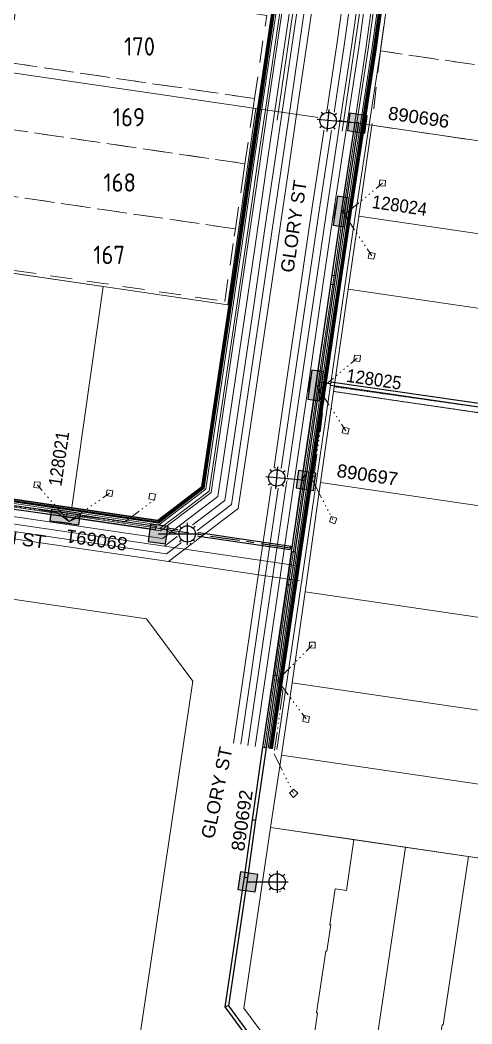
# Model space of a CAD drawing. Header units: metres. Extents: x 302924 to 306036, y 6267404 to 6269261.
# Drawn here: x 303885 to 303946.7, y 6268524.1 to 6268661.3 of the extents above; entities that cross this region are included whole.
import ezdxf
from ezdxf.enums import TextEntityAlignment as Align

# ---------------------------------------------------------------- set-up
doc = ezdxf.new("R2010")
doc.units = ezdxf.units.M
doc.set_wipeout_variables(frame=1)
for name, pattern in [('Cable Exist UG', [7, 4, -1, 1, -1]), ('Dash', [5, 3, -2]), ('DASHED', [19.05, 12.7, -6.35]), ('DOT', [6.35, 0, -6.35]), ('HIDDEN2', [0.1875, 0.125, -0.0625]), ('PHANTOMX2', [5.6, 2.5, -0.5, 0.15, -0.5, 0.15, -0.5, 0.15, -0.5, 0.15, -0.5])]:
    doc.linetypes.add(name, pattern=pattern)
doc.layers.get('0').update_dxf_attribs({"color": 6})
for name, color, linetype, lineweight, true_color, plot, transparency in [('. Const Lines_HV', 7, 'Continuous', 0, 0x990000, False, 0.4), ('. Const Lines_LV', 7, 'Continuous', 0, 0x000099, False, 0.4), ('. Const Lines_SL', 7, 'Continuous', 0, 0x009999, False, 0.4), ('. Const Lines_SP_Trench (PL)', 7, 'Continuous', 0, 0x990099, False, 0.4)]:
    doc.layers.add(name, color=color, linetype=linetype, lineweight=lineweight, true_color=true_color, plot=plot, transparency=transparency)
doc.layers.add('._ MGA Trench Outline (PL)', color=248, linetype='Continuous', lineweight=0, plot=False, transparency=0.6)
doc.layers.add('_Kerb Line_SP', color=60, linetype='Continuous', lineweight=13, transparency=0.6)
for name, color, linetype, lineweight in [('_Lot Layout Future', 151, 'Continuous', 13), ('_Lot Layout Future - Lot No', 155, 'Continuous', 13), ('Cadastre Land Parcels_SP_EXT', 118, 'Continuous', 15), ('Cadastre Other Property_SP_EXT', 138, 'DASHED', 15), ('Cadastre Road Names_SP_HV_LV_SL_EXT', 211, 'Continuous', 15), ('Services_SP_EXT', 42, 'PHANTOMX2', 20)]:
    doc.layers.add(name, color=color, linetype=linetype, lineweight=lineweight)
for name, color, linetype in [('Duct_SP_EXT', 30, 'Continuous'), ('Equip_SP_SL_EXT', 7, 'Continuous'), ('SupportsUG_SP_LV_EXT', 7, 'Continuous'), ('SupportsUG_SP_LV_SL_EXT', 7, 'Continuous'), ('Trench_SP_EXT', 7, 'Continuous')]:
    doc.layers.add(name, color=color, linetype=linetype)
doc.styles.add('COLUMN_LABEL', font='arial.ttf', dxfattribs={"height": 2})
doc.styles.add('LotNum', font='isocp.shx')
doc.styles.add('POLE_LABEL', font='arial.ttf', dxfattribs={"height": 2})
doc.styles.add('SL_LABEL', font='arial.ttf', dxfattribs={"height": 2})
doc.styles.get("Standard").update_dxf_attribs({"font": 'arial.ttf'})

# ---------------------------------------------------------------- blocks, each defined once
blk = doc.blocks.new('COLUMN_EXT')
blk.add_hatch(color=256).paths.add_polyline_path([(1.2, 1.2), (-1.2, 1.2), (-1.2, -1.2), (1.2, -1.2)])
blk.add_lwpolyline([(-1.2, 1.2), (-1.2, -1.2), (1.2, -1.2), (1.2, 1.2)], close=True)
at = {"style": 'COLUMN_LABEL', "width": 0.9, "flags": 8}
blk.add_attdef('ASSET_NUM', text='', height=1.8, rotation=360, dxfattribs=at).set_placement((4, 2), align=Align.MIDDLE_LEFT)
at = {"flags": 1}
blk.add_attdef('Z', (-2.35, -1.81), '', height=0.2, rotation=270, dxfattribs=at)
at = {"flags": 9}
for tag, p in [('NOTES', (-2, -1.81)), ('SUBURB', (-1.8, -1.81)), ('STREETNAME', (-1.6, -1.81)), ('LOCATION', (-1.4, -1.81)), ('LEGEND', (-1.2, -1.81)), ('USAGE', (-1, -1.81)), ('STATE', (-0.8, -1.81)), ('OWNED_BY', (-0.6, -1.81)), ('COLUMN_TYPE', (-0.4, -1.81))]:
    blk.add_attdef(tag, text='', height=0.2, rotation=270, dxfattribs=at).set_placement(p, align=Align.MIDDLE_LEFT)
for tag, style, p in [('STREET_CODE', 'COLUMN_LABEL', (-0.2, -1.81)), ('STRUCTURE_PLANT_NUMBER', 'POLE_LABEL', (0.03, -1.81))]:
    blk.add_attdef(tag, text='', height=0.2, rotation=270, dxfattribs=dict(at, style=style)).set_placement(p, align=Align.MIDDLE_LEFT)
blk = doc.blocks.new('SL_LANTERN_EXT')
at = {"style": 'SL_LABEL', "flags": 9}
blk.add_attdef('STREET_CODE', text='', height=0.001, rotation=270, dxfattribs=at).set_placement((0, 0), align=Align.MIDDLE_LEFT)
at = {"flags": 9}
for tag in ['CONSTRUCTED_VOLTAGE', 'CONTROL_TYPE', 'LANTERN_PURPOSE', 'LANTERN_TYPE', 'NO_PHASES', 'OPERATING_VOLTAGE', 'ORIENTATION', 'OWNED_BY', 'STATE', 'USAGE', 'CEXIST', 'CNEW', 'CNUMBER', 'CREMOVE', 'CREPLACE', 'LKINGHEIGHT', 'LBRACKET', 'LBRACKETVOCAB', 'LCATEGORY', 'LCHARGE1', 'LCHARGE1PERCENT', 'LCHARGE2', 'LCHARGE2PERCENT', 'LCHARGE3', 'LCHARGE3PERCENT', 'LEXIST', 'LLAMP', 'LLAMPVOCAB', 'LMAST', 'LMASTVOCAB', 'LNEW', 'LANTNUMBER', 'LOUTREACH', 'LOUTREACHVOCAB', 'LRATECODE', 'LREMOVE', 'LREPLACE', 'LTYPE', 'LTYPEVOCAB', 'LEGEND', 'SUBURB', 'STREETNAME', 'LOCATION', 'NOTES', 'MAINTAINED_BY']:
    blk.add_attdef(tag, text='', height=0.01, rotation=270, dxfattribs=at).set_placement((-0.01, 0), align=Align.MIDDLE_LEFT)
for tag, height, flags in [('OPERATED_BY', 0.01, 9), ('Z', 0.001, 1)]:
    blk.add_attdef(tag, (-0.01, 0), '', height=height, rotation=270, dxfattribs=dict(flags=flags))
at = {"flags": 8}
blk.add_attdef('LNUMBER', text='', height=1, dxfattribs=at).set_placement((7, -1), align=Align.MIDDLE_LEFT)
at = {"linetype": 'DOT'}
blk.add_wipeout([(2.5, 0), (2.93, 1.06), (3.99, 1.5), (5.06, 1.06), (5.5, 0), (5.06, -1.06), (3.99, -1.5), (2.93, -1.06)], dxfattribs=at)
for p, q in [((3.99, 1.5), (3.99, -1.5)), ((3.99, 1.5), (3.99, 1.12)), ((-0.01, 0), (2.87, 0)), ((2.93, 1.06), (3.2, 0.8)), ((5.06, 1.06), (4.79, 0.8)), ((2.5, 0), (5.5, 0)), ((2.93, -1.06), (3.2, -0.8)), ((3.99, -1.13), (3.99, -1.5)), ((5.06, -1.06), (4.79, -0.8)), ((5.12, 0), (5.5, 0))]:
    blk.add_line(p, q)
at = {"linetype": 'DOT', "flags": 128}
blk.add_lwpolyline([(2.5, 0), (2.93, 1.06), (3.99, 1.5), (5.06, 1.06), (5.5, 0), (5.06, -1.06), (3.99, -1.5), (2.93, -1.06), (2.5, 0)], close=True, dxfattribs=at)
blk.add_circle((3.99, 0), 1.12)
blk = doc.blocks.new('*U77')
for tag, height, rotation, flags, p in [('LNUMBER', 1, 174.809, 8, (-6.89, 1.63)), ('CONSTRUCTED_VOLTAGE', 0.01, 270, 9, (-0.01, 0)), ('CONTROL_TYPE', 0.01, 270, 9, (-0.01, 0)), ('LANTERN_PURPOSE', 0.01, 270, 9, (-0.01, 0)), ('LANTERN_TYPE', 0.01, 270, 9, (-0.01, 0)), ('NO_PHASES', 0.01, 270, 9, (-0.01, 0)), ('OPERATING_VOLTAGE', 0.01, 270, 9, (-0.01, 0)), ('ORIENTATION', 0.01, 270, 9, (-0.01, 0)), ('OWNED_BY', 0.01, 270, 9, (-0.01, 0)), ('STATE', 0.01, 270, 9, (-0.01, 0)), ('USAGE', 0.01, 270, 9, (-0.01, 0)), ('CEXIST', 0.01, 270, 9, (-0.01, 0)), ('CNEW', 0.01, 270, 9, (-0.01, 0)), ('CNUMBER', 0.01, 270, 9, (-0.01, 0)), ('CREMOVE', 0.01, 270, 9, (-0.01, 0)), ('CREPLACE', 0.01, 270, 9, (-0.01, 0)), ('LKINGHEIGHT', 0.01, 270, 9, (-0.01, 0)), ('LBRACKET', 0.01, 270, 9, (-0.01, 0)), ('LBRACKETVOCAB', 0.01, 270, 9, (-0.01, 0)), ('LCATEGORY', 0.01, 270, 9, (-0.01, 0)), ('LCHARGE1', 0.01, 270, 9, (-0.01, 0)), ('LCHARGE1PERCENT', 0.01, 270, 9, (-0.01, 0)), ('LCHARGE2', 0.01, 270, 9, (-0.01, 0)), ('LCHARGE2PERCENT', 0.01, 270, 9, (-0.01, 0)), ('LCHARGE3', 0.01, 270, 9, (-0.01, 0)), ('LCHARGE3PERCENT', 0.01, 270, 9, (-0.01, 0)), ('LEXIST', 0.01, 270, 9, (-0.01, 0)), ('LLAMP', 0.01, 270, 9, (-0.01, 0)), ('LLAMPVOCAB', 0.01, 270, 9, (-0.01, 0)), ('LMAST', 0.01, 270, 9, (-0.01, 0)), ('LMASTVOCAB', 0.01, 270, 9, (-0.01, 0)), ('LNEW', 0.01, 270, 9, (-0.01, 0)), ('LANTNUMBER', 0.01, 270, 9, (-0.01, 0)), ('LOUTREACH', 0.01, 270, 9, (-0.01, 0)), ('LOUTREACHVOCAB', 0.01, 270, 9, (-0.01, 0)), ('LRATECODE', 0.01, 270, 9, (-0.01, 0)), ('LREMOVE', 0.01, 270, 9, (-0.01, 0)), ('LREPLACE', 0.01, 270, 9, (-0.01, 0)), ('LTYPE', 0.01, 270, 9, (-0.01, 0)), ('LTYPEVOCAB', 0.01, 270, 9, (-0.01, 0)), ('LEGEND', 0.01, 270, 9, (-0.01, 0)), ('SUBURB', 0.01, 270, 9, (-0.01, 0)), ('STREETNAME', 0.01, 270, 9, (-0.01, 0)), ('LOCATION', 0.01, 270, 9, (-0.01, 0)), ('NOTES', 0.01, 270, 9, (-0.01, 0)), ('MAINTAINED_BY', 0.01, 270, 9, (-0.01, 0))]:
    blk.add_attdef(tag, text='', height=height, rotation=rotation, dxfattribs=dict(flags=flags)).set_placement(p, align=Align.MIDDLE_LEFT)
at = {"style": 'SL_LABEL', "flags": 9}
blk.add_attdef('STREET_CODE', text='', height=0.001, rotation=270, dxfattribs=at).set_placement((0, 0), align=Align.MIDDLE_LEFT)
for tag, height, flags in [('OPERATED_BY', 0.01, 9), ('Z', 0.001, 1)]:
    blk.add_attdef(tag, (-0.01, 0), '', height=height, rotation=270, dxfattribs=dict(flags=flags))
at = {"linetype": 'DOT'}
blk.add_wipeout([(-2.49, 0.23), (-3.03, -0.79), (-4.12, -1.13), (-5.14, -0.6), (-5.48, 0.5), (-4.95, 1.51), (-3.85, 1.86), (-2.84, 1.32)], dxfattribs=at)
for p, q in [((-4.95, 1.51), (-4.71, 1.23)), ((-4.12, -1.13), (-3.85, 1.86)), ((-3.89, 1.48), (-3.85, 1.86)), ((-2.49, 0.23), (-5.48, 0.5)), ((-5.11, 0.46), (-5.48, 0.5)), ((-2.84, 1.32), (-3.12, 1.08)), ((-0.01, 0), (-2.87, 0.26)), ((-5.14, -0.6), (-4.85, -0.36)), ((-4.12, -1.13), (-4.09, -0.76)), ((-3.03, -0.79), (-3.27, -0.5))]:
    blk.add_line(p, q)
at = {"linetype": 'DOT', "flags": 128}
blk.add_lwpolyline([(-2.49, 0.23), (-3.03, -0.79), (-4.12, -1.13), (-5.14, -0.6), (-5.48, 0.5), (-4.95, 1.51), (-3.85, 1.86), (-2.84, 1.32), (-2.49, 0.23)], close=True, dxfattribs=at)
blk.add_circle((-3.99, 0.36), 1.12)
blk = doc.blocks.new('*U76')
for tag, height, rotation, flags, p in [('LNUMBER', 1, 174.9089, 8, (-6.89, 1.62)), ('CONSTRUCTED_VOLTAGE', 0.01, 270, 9, (-0.01, 0)), ('CONTROL_TYPE', 0.01, 270, 9, (-0.01, 0)), ('LANTERN_PURPOSE', 0.01, 270, 9, (-0.01, 0)), ('LANTERN_TYPE', 0.01, 270, 9, (-0.01, 0)), ('NO_PHASES', 0.01, 270, 9, (-0.01, 0)), ('OPERATING_VOLTAGE', 0.01, 270, 9, (-0.01, 0)), ('ORIENTATION', 0.01, 270, 9, (-0.01, 0)), ('OWNED_BY', 0.01, 270, 9, (-0.01, 0)), ('STATE', 0.01, 270, 9, (-0.01, 0)), ('USAGE', 0.01, 270, 9, (-0.01, 0)), ('CEXIST', 0.01, 270, 9, (-0.01, 0)), ('CNEW', 0.01, 270, 9, (-0.01, 0)), ('CNUMBER', 0.01, 270, 9, (-0.01, 0)), ('CREMOVE', 0.01, 270, 9, (-0.01, 0)), ('CREPLACE', 0.01, 270, 9, (-0.01, 0)), ('LKINGHEIGHT', 0.01, 270, 9, (-0.01, 0)), ('LBRACKET', 0.01, 270, 9, (-0.01, 0)), ('LBRACKETVOCAB', 0.01, 270, 9, (-0.01, 0)), ('LCATEGORY', 0.01, 270, 9, (-0.01, 0)), ('LCHARGE1', 0.01, 270, 9, (-0.01, 0)), ('LCHARGE1PERCENT', 0.01, 270, 9, (-0.01, 0)), ('LCHARGE2', 0.01, 270, 9, (-0.01, 0)), ('LCHARGE2PERCENT', 0.01, 270, 9, (-0.01, 0)), ('LCHARGE3', 0.01, 270, 9, (-0.01, 0)), ('LCHARGE3PERCENT', 0.01, 270, 9, (-0.01, 0)), ('LEXIST', 0.01, 270, 9, (-0.01, 0)), ('LLAMP', 0.01, 270, 9, (-0.01, 0)), ('LLAMPVOCAB', 0.01, 270, 9, (-0.01, 0)), ('LMAST', 0.01, 270, 9, (-0.01, 0)), ('LMASTVOCAB', 0.01, 270, 9, (-0.01, 0)), ('LNEW', 0.01, 270, 9, (-0.01, 0)), ('LANTNUMBER', 0.01, 270, 9, (-0.01, 0)), ('LOUTREACH', 0.01, 270, 9, (-0.01, 0)), ('LOUTREACHVOCAB', 0.01, 270, 9, (-0.01, 0)), ('LRATECODE', 0.01, 270, 9, (-0.01, 0)), ('LREMOVE', 0.01, 270, 9, (-0.01, 0)), ('LREPLACE', 0.01, 270, 9, (-0.01, 0)), ('LTYPE', 0.01, 270, 9, (-0.01, 0)), ('LTYPEVOCAB', 0.01, 270, 9, (-0.01, 0)), ('LEGEND', 0.01, 270, 9, (-0.01, 0)), ('SUBURB', 0.01, 270, 9, (-0.01, 0)), ('STREETNAME', 0.01, 270, 9, (-0.01, 0)), ('LOCATION', 0.01, 270, 9, (-0.01, 0)), ('NOTES', 0.01, 270, 9, (-0.01, 0)), ('MAINTAINED_BY', 0.01, 270, 9, (-0.01, 0))]:
    blk.add_attdef(tag, text='', height=height, rotation=rotation, dxfattribs=dict(flags=flags)).set_placement(p, align=Align.MIDDLE_LEFT)
at = {"style": 'SL_LABEL', "flags": 9}
blk.add_attdef('STREET_CODE', text='', height=0.001, rotation=270, dxfattribs=at).set_placement((0, 0), align=Align.MIDDLE_LEFT)
for tag, height, flags in [('OPERATED_BY', 0.01, 9), ('Z', 0.001, 1)]:
    blk.add_attdef(tag, (-0.01, 0), '', height=height, rotation=270, dxfattribs=dict(flags=flags))
at = {"linetype": 'DOT'}
blk.add_wipeout([(-2.5, 0.22), (-3.03, -0.8), (-4.12, -1.14), (-5.14, -0.61), (-5.48, 0.49), (-4.95, 1.51), (-3.86, 1.85), (-2.84, 1.32)], dxfattribs=at)
for p, q in [((-4.95, 1.51), (-4.71, 1.22)), ((-4.12, -1.14), (-3.86, 1.85)), ((-3.89, 1.48), (-3.86, 1.85)), ((-2.5, 0.22), (-5.48, 0.49)), ((-5.11, 0.45), (-5.48, 0.49)), ((-2.84, 1.32), (-3.13, 1.08)), ((-0.01, 0), (-2.87, 0.26)), ((-5.14, -0.61), (-4.85, -0.37)), ((-4.12, -1.14), (-4.09, -0.77)), ((-3.03, -0.8), (-3.27, -0.51))]:
    blk.add_line(p, q)
at = {"linetype": 'DOT', "flags": 128}
blk.add_lwpolyline([(-2.5, 0.22), (-3.03, -0.8), (-4.12, -1.14), (-5.14, -0.61), (-5.48, 0.49), (-4.95, 1.51), (-3.86, 1.85), (-2.84, 1.32), (-2.5, 0.22)], close=True, dxfattribs=at)
blk.add_circle((-3.99, 0.35), 1.12)
blk = doc.blocks.new('CCP_EXT')
blk.add_lwpolyline([(-0.57, 0), (0, 0.57), (0.57, 0), (0, -0.57), (-0.57, 0)])
at = {"flags": 9}
for tag in ['CCP_TYPE', 'CONSTRUCTED_VOLTAGE', 'NO_PHASES', 'OPERATING_VOLTAGE', 'ORIENTATION', 'OWNED_BY', 'USAGE', 'LEGEND', 'LIFE_SUPPORT', 'STATE', 'NOTES']:
    blk.add_attdef(tag, text='', height=0.01, dxfattribs=at).set_placement((0, 0), align=Align.MIDDLE_LEFT)
at = {"flags": 1}
blk.add_attdef('Z', (0, 0), '', height=0.01, dxfattribs=at)
blk = doc.blocks.new('PILLAR_EXT')
at = {"layer": 'SupportsUG_SP_LV_EXT', "linetype": 'Continuous'}
h = blk.add_hatch(color=256, dxfattribs=at)
h.dxf.hatch_style = 1
h.paths.add_polyline_path([(-0.8, 0), (-0.8, 2), (0.8, 2), (0.8, 0)])
h = blk.add_hatch(color=256, dxfattribs=at)
h.dxf.hatch_style = 1
h.paths.add_polyline_path([(-0.8, -2), (-0.8, 0), (0.8, 0), (0.8, -2)])
blk.add_lwpolyline([(-0.8, 2), (-0.8, -1), (-0.8, 1), (-0.8, -2), (0.8, -2), (0.8, 2)], close=True)
at = {"width": 0.9}
blk.add_attdef('ASSET_NUM', text='', height=1.8, rotation=360, dxfattribs=at).set_placement((4, 2), align=Align.MIDDLE_LEFT)
for tag, flags, p in [('OWNED_BY', 9, (-0.2, 0)), ('STREETNAME', 9, (-0.18, 0)), ('SUBURB', 1, (-0.16, 0)), ('PARENT', 9, (-0.14, 0)), ('NOTES', 9, (-0.13, 0)), ('LOCATION', 9, (-0.11, 0)), ('LEGEND', 9, (-0.09, 0)), ('SUPPORT_TYPE', 9, (-0.07, 0)), ('USAGE', 9, (-0.06, 0)), ('STATE', 9, (-0.03, 0))]:
    blk.add_attdef(tag, text='', height=0.01, rotation=270, dxfattribs=dict(flags=flags)).set_placement(p, align=Align.CENTER)

msp = doc.modelspace()

# ---------------------------------------------------------------- linework, layer by layer
at = {"layer": '. Const Lines_HV', "linetype": 'Continuous', "lineweight": 0, "flags": 128}
for points in [[(303915.1126, 6268562.3364), (303916.5663, 6268572.2301), (303918.3856, 6268584.5981), (303920.5661, 6268599.4387), (303922.3811, 6268611.8067), (303924.416, 6268625.6595), (303925.8717, 6268635.5675), (303927.7268, 6268647.7378), (303929.2616, 6268657.8067), (303930.6107, 6268667.595)], [(303917.0913, 6268562.0456), (303918.5451, 6268571.9393), (303920.3644, 6268584.307), (303922.5448, 6268599.1479), (303924.3599, 6268611.5163), (303926.3947, 6268625.3688), (303927.8496, 6268635.2714), (303929.7039, 6268647.4364), (303931.2409, 6268657.5194), (303932.5966, 6268667.3551)]]:
    msp.add_lwpolyline(points, dxfattribs=at)
at = {"layer": '. Const Lines_LV', "linetype": 'Continuous', "lineweight": 0, "flags": 128}
for points in [[(303914.1232, 6268562.4818), (303915.577, 6268572.3755), (303917.3963, 6268584.7436), (303919.5767, 6268599.584), (303921.3917, 6268611.9519), (303923.4266, 6268625.8048), (303924.8827, 6268635.7155), (303926.7382, 6268647.8885), (303928.2719, 6268657.9503), (303929.6178, 6268667.7149)], [(303916.1019, 6268562.191), (303917.5557, 6268572.0847), (303919.375, 6268584.4525), (303921.5554, 6268599.2933), (303923.3705, 6268611.6615), (303925.4053, 6268625.5141), (303926.8606, 6268635.4195), (303928.7154, 6268647.5871), (303930.2512, 6268657.663), (303931.6037, 6268667.475)], [(303918.0807, 6268561.9003), (303919.5345, 6268571.794), (303921.3537, 6268584.1615), (303923.5342, 6268599.0026), (303925.3493, 6268611.3711), (303927.3841, 6268625.2235), (303928.8386, 6268635.1234), (303930.6925, 6268647.2857), (303932.2306, 6268657.3758), (303933.5895, 6268667.2352)], [(303920.0594, 6268561.6095), (303921.5132, 6268571.5032), (303923.3324, 6268583.8704), (303925.513, 6268598.7119), (303927.3281, 6268611.0807), (303929.3629, 6268624.9328), (303930.8166, 6268634.8274), (303932.6697, 6268646.9843), (303934.2099, 6268657.0885), (303935.5754, 6268666.9953)], [(303904.6917, 6268589.3925), (303922.5865, 6268586.7634)], [(303905.2335, 6268587.2915), (303923.1284, 6268584.6623)]]:
    msp.add_lwpolyline(points, dxfattribs=at)
at = {"layer": '. Const Lines_SL', "linetype": 'Continuous', "lineweight": 0, "flags": 128}
for points in [[(303918.8722, 6268561.784), (303920.326, 6268571.6777), (303922.1452, 6268584.0451), (303924.3257, 6268598.8863), (303926.1408, 6268611.255), (303928.1756, 6268625.1072), (303929.6298, 6268635.005), (303931.4834, 6268647.1652), (303933.0223, 6268657.2609), (303934.3839, 6268667.1392)], [(303919.0701, 6268561.7549), (303920.5238, 6268571.6486), (303922.3431, 6268584.016), (303924.5236, 6268598.8572), (303926.3387, 6268611.2259), (303928.3735, 6268625.0781), (303929.8276, 6268634.9754), (303931.6811, 6268647.135), (303933.2202, 6268657.2322), (303934.5824, 6268667.1152)]]:
    msp.add_lwpolyline(points, dxfattribs=at)
at = {"layer": '. Const Lines_SP_Trench (PL)', "linetype": 'Continuous', "lineweight": 0, "flags": 128}
msp.add_lwpolyline([(303917.0913, 6268562.0456), (303918.5451, 6268571.9393), (303920.3644, 6268584.307), (303922.5448, 6268599.1479), (303924.3599, 6268611.5163), (303926.3947, 6268625.3688), (303927.8496, 6268635.2714), (303929.7039, 6268647.4364), (303931.2409, 6268657.5194), (303932.5966, 6268667.3551), (303933.62, 6268677.2124, 0.02005489), (303933.9995, 6268689.4752), (303933.8717, 6268694.4728), (303933.5815, 6268699.4636, 0.0208316), (303932.1046, 6268712.1211, 0.02105977), (303929.5156, 6268724.8831), (303928.9009, 6268727.2686), (303928.2501, 6268729.6469, 0.00728404), (303926.9785, 6268733.9123), (303925.6058, 6268738.0742, 0.01207555), (303923.0231, 6268744.9973), (303916.2161, 6268761.9804)], format="xyb", dxfattribs=at)
msp.add_lwpolyline([(303918.3775, 6268561.8567), (303919.8313, 6268571.7503), (303921.6505, 6268584.1178), (303923.831, 6268598.959), (303925.6461, 6268611.3276), (303927.6809, 6268625.1799), (303929.1353, 6268635.079), (303930.9891, 6268647.2405), (303932.5275, 6268657.3327), (303933.8874, 6268667.1992)], dxfattribs=at)
at = {"layer": '_Kerb Line_SP', "linetype": 'Continuous', "flags": 128}
msp.add_lwpolyline([(303999.2413, 6268635.8936), (304021.2945, 6268786.1454, 0.46538314), (304012.6673, 6268795.8784), (303998.2245, 6268795.5063, 0.08502544), (303948.455, 6268786.9515), (303919.4436, 6268775.414, 0.41067595), (303914.6859, 6268764.4542), (303922.559, 6268744.8112, -0.12990679), (303932.1075, 6268667.4686), (303928.9772, 6268646.0912)], format="xyb", dxfattribs=at)
at = {"layer": '_Lot Layout Future', "linetype": 'Dash', "transparency": 33554585}
msp.add_lwpolyline([(303967.2439, 6268662.3463), (303935.5754, 6268666.9953, -0.00250134), (303935.3565, 6268665.4499), (303934.2099, 6268657.0885), (303965.7915, 6268652.4523)], format="xyb", close=True, dxfattribs=at)
msp.add_lwpolyline([(303965.7915, 6268652.4523), (303934.2099, 6268657.0885), (303933.0275, 6268646.9186), (303964.6899, 6268642.2965)], close=True, dxfattribs=at)
at = {"layer": 'Cadastre Land Parcels_SP_EXT', "linetype": 'Continuous'}
for points in [[(304170.0147, 6268676.9295), (303851.7737, 6268723.6085), (303842.2536, 6268660.1704), (303917.1958, 6268649.2305), (303933.0275, 6268646.9186), (303964.6899, 6268642.2965), (303996.3514, 6268637.6743), (304012.183, 6268635.3632), (304043.8454, 6268630.7399), (304075.5077, 6268626.1175), (304091.3384, 6268623.8062), (304125.9696, 6268618.7491), (304160.7015, 6268613.6781), (304170.0147, 6268676.9295)], [(303917.1958, 6268649.2305), (303842.2536, 6268660.1704), (303841.051, 6268652.1347), (303835.7512, 6268616.7058), (303834.8623, 6268610.7651), (303842.6042, 6268609.5982), (303842.2428, 6268607.1144), (303846.4618, 6268601.4167), (303858.5503, 6268599.6357), (303862.8835, 6268629.7925), (303913.3413, 6268622.3954), (303917.1958, 6268649.2305)], [(303964.6899, 6268642.2965), (303933.0275, 6268646.9186), (303931.2401, 6268634.485), (303962.9003, 6268629.844), (303964.6899, 6268642.2965)], [(303962.9003, 6268629.844), (303931.2401, 6268634.485), (303929.8086, 6268624.5122), (303961.468, 6268619.8722), (303962.9003, 6268629.844)], [(303896.3272, 6268624.8899), (303882.6681, 6268626.8924), (303878.3568, 6268596.7171), (303892.0145, 6268594.7038), (303896.3272, 6268624.8899)], [(303961.468, 6268619.8722), (303929.8086, 6268624.5122), (303927.8039, 6268610.5525), (303959.4641, 6268605.9105), (303961.468, 6268619.8722)], [(303959.4641, 6268605.9105), (303927.8039, 6268610.5525), (303926.0147, 6268598.0871), (303957.6739, 6268593.4461), (303959.4641, 6268605.9105)], [(303957.6739, 6268593.4461), (303926.0147, 6268598.0871), (303925.5396, 6268594.864), (303923.9168, 6268583.1598), (303955.5226, 6268578.5306), (303957.6739, 6268593.4461)], [(303886.7268, 6268424.5795), (303898.462, 6268503.2984), (303902.1822, 6268528.2491), (303908.5502, 6268570.9768), (303902.2432, 6268579.4743), (303844.5177, 6268587.9575), (303836.005, 6268581.6764), (303813.3821, 6268435.3996), (303819.6833, 6268426.8605), (303878.2101, 6268418.2596), (303886.7268, 6268424.5795)], [(303955.5226, 6268578.5306), (303923.9168, 6268583.1598), (303922.1505, 6268570.7455), (303953.7758, 6268566.0979), (303955.5226, 6268578.5306)], [(303953.7758, 6268566.0979), (303922.1505, 6268570.7455), (303921.8699, 6268568.8651), (303920.6781, 6268560.8654), (303952.3034, 6268556.2187), (303953.7758, 6268566.0979)], [(303952.3034, 6268556.2187), (303920.6781, 6268560.8654), (303919.2049, 6268550.9863), (303950.8302, 6268546.3396), (303952.3034, 6268556.2187)], [(303930.5896, 6268549.3131), (303919.2049, 6268550.9863), (303915.5244, 6268526.2889), (303919.7285, 6268520.6247), (303924.7684, 6268519.8837), (303925.6256, 6268525.6347), (303925.4821, 6268525.6557), (303926.7376, 6268534.0733), (303926.881, 6268534.0524), (303927.4173, 6268537.6537), (303927.2747, 6268537.6746), (303928.0098, 6268542.6047), (303929.5564, 6268542.3769), (303930.5896, 6268549.3131)], [(303937.6355, 6268548.278), (303930.5896, 6268549.3131), (303929.5564, 6268542.3769), (303928.0098, 6268542.6047), (303927.2747, 6268537.6746), (303927.4173, 6268537.6537), (303926.881, 6268534.0524), (303926.7376, 6268534.0733), (303925.4821, 6268525.6557), (303925.6256, 6268525.6347), (303924.7684, 6268519.8837), (303933.2183, 6268518.6427), (303937.6355, 6268548.278)], [(303946.2288, 6268547.0161), (303937.6355, 6268548.278), (303933.2183, 6268518.6427), (303941.669, 6268517.4006), (303942.654, 6268524.0097), (303942.7965, 6268523.9887), (303946.2288, 6268547.0161)], [(303954.822, 6268545.7531), (303950.8302, 6268546.3396), (303946.2288, 6268547.0161), (303942.7965, 6268523.9887), (303942.654, 6268524.0097), (303941.669, 6268517.4006), (303950.4057, 6268516.1168), (303954.822, 6268545.7531)]]:
    msp.add_lwpolyline(points, close=True, dxfattribs=at)
at = {"layer": 'Cadastre Other Property_SP_EXT', "linetype": 'HIDDEN2'}
msp.add_lwpolyline([(303992.2278, 6268608.9526), (303986.818, 6268609.7274), (303986.818, 6268609.7274, 0.43870195), (303981.1445, 6268605.5088), (303981.1445, 6268605.5088), (303980.8836, 6268603.7344), (303927.8954, 6268611.1891), (303927.8039, 6268610.5525), (303980.7303, 6268602.791), (303980.7303, 6268602.791, 0.4096226), (303984.963, 6268597.1146), (303984.963, 6268597.1146), (303990.4153, 6268596.3282), (303992.2278, 6268608.9526)], format="xyb", close=True, dxfattribs=at)
at = {"layer": 'Duct_SP_EXT'}
for p, q in [((303928.9307, 6268635.3293), (303930.7591, 6268647.3245)), ((303929.4052, 6268635.2571), (303931.2337, 6268647.2522)), ((303930.7591, 6268647.3245), (303930.9964, 6268647.2884)), ((303931.2337, 6268647.2522), (303930.9964, 6268647.2884)), ((303927.6208, 6268626.4216), (303928.8938, 6268635.0859)), ((303928.0957, 6268626.3518), (303929.3687, 6268635.0162)), ((303928.8938, 6268635.0859), (303929.1312, 6268635.0511)), ((303928.9099, 6268635.1924), (303928.9307, 6268635.3293)), ((303928.9988, 6268635.2512), (303928.9099, 6268635.1924)), ((303928.9099, 6268635.1924), (303929.1312, 6268635.0511)), ((303928.9307, 6268635.3293), (303928.9307, 6268635.3293)), ((303928.9307, 6268635.3293), (303929.168, 6268635.2932)), ((303928.9307, 6268635.3293), (303929.168, 6268635.2932)), ((303928.9988, 6268635.2512), (303929.1312, 6268635.0511)), ((303929.2636, 6268634.8509), (303929.1312, 6268635.0511)), ((303929.3525, 6268634.9097), (303929.1312, 6268635.0511)), ((303929.3687, 6268635.0162), (303929.1312, 6268635.0511)), ((303929.4053, 6268635.2572), (303929.168, 6268635.2932)), ((303929.4052, 6268635.2571), (303929.168, 6268635.2932)), ((303929.2636, 6268634.8509), (303929.3525, 6268634.9097)), ((303929.3525, 6268634.9097), (303929.4053, 6268635.2572)), ((303929.4053, 6268635.2572), (303929.4052, 6268635.2571)), ((303927.4435, 6268625.2147), (303927.6208, 6268626.4216)), ((303927.6208, 6268626.4216), (303927.6208, 6268626.4216)), ((303927.6208, 6268626.4216), (303927.8582, 6268626.3867)), ((303927.6208, 6268626.4216), (303927.8582, 6268626.3867)), ((303928.0957, 6268626.3518), (303927.8582, 6268626.3867)), ((303928.0957, 6268626.3518), (303927.8582, 6268626.3867)), ((303927.9184, 6268625.145), (303928.0957, 6268626.3518)), ((303928.0957, 6268626.3518), (303928.0957, 6268626.3518)), ((303925.7047, 6268613.378), (303927.4435, 6268625.2147)), ((303926.1911, 6268613.3862), (303927.9184, 6268625.145)), ((303927.4435, 6268625.2147), (303927.6809, 6268625.1799)), ((303927.9184, 6268625.145), (303927.6809, 6268625.1799)), ((303925.4087, 6268611.3624), (303925.7047, 6268613.378)), ((303925.7047, 6268613.378), (303925.9479, 6268613.3821)), ((303925.7047, 6268613.378), (303925.9479, 6268613.3821)), ((303925.7047, 6268613.378), (303925.7047, 6268613.378)), ((303925.8836, 6268611.2927), (303926.1911, 6268613.3862)), ((303926.1911, 6268613.3862), (303925.9479, 6268613.3821)), ((303926.1911, 6268613.3862), (303925.9479, 6268613.3821)), ((303926.1911, 6268613.3862), (303926.1911, 6268613.3862)), ((303923.5676, 6268598.8341), (303925.4073, 6268611.3533)), ((303924.0895, 6268599.0843), (303925.8849, 6268611.3018)), ((303925.4073, 6268611.3533), (303925.4067, 6268611.3441)), ((303925.4067, 6268611.3441), (303925.6461, 6268611.3276)), ((303925.4073, 6268611.3533), (303925.6461, 6268611.3276)), ((303925.4087, 6268611.3624), (303925.6461, 6268611.3276)), ((303925.8836, 6268611.2927), (303925.6461, 6268611.3276)), ((303925.8849, 6268611.3018), (303925.6461, 6268611.3276)), ((303925.8856, 6268611.3111), (303925.6461, 6268611.3276)), ((303925.8849, 6268611.3018), (303925.8856, 6268611.3111)), ((303927.3664, 6268611.3379), (303927.4008, 6268611.5754)), ((303959.5723, 6268606.6703), (303927.3664, 6268611.3379)), ((303927.4352, 6268611.8129), (303927.4008, 6268611.5754)), ((303959.6422, 6268607.1452), (303927.4352, 6268611.8129)), ((303922.0716, 6268588.6349), (303923.5911, 6268598.994)), ((303922.5516, 6268588.5999), (303924.066, 6268598.9243)), ((303923.5097, 6268598.4393), (303923.5692, 6268598.8448)), ((303923.5676, 6268598.8341), (303923.8286, 6268598.9592)), ((303923.7005, 6268598.7561), (303923.5676, 6268598.8341)), ((303923.5692, 6268598.8448), (303923.8286, 6268598.9592)), ((303923.5692, 6268598.8448), (303923.7005, 6268598.7561)), ((303923.5911, 6268598.994), (303923.8286, 6268598.9592)), ((303923.7005, 6268598.7561), (303923.8286, 6268598.9592)), ((303923.9567, 6268599.1623), (303923.8286, 6268598.9592)), ((303924.0895, 6268599.0843), (303923.8286, 6268598.9592)), ((303924.0879, 6268599.0735), (303923.8286, 6268598.9592)), ((303924.066, 6268598.9243), (303923.8286, 6268598.9592)), ((303924.0879, 6268599.0735), (303923.9567, 6268599.1623)), ((303923.9567, 6268599.1623), (303924.0895, 6268599.0843)), ((303923.9846, 6268598.3695), (303924.0879, 6268599.0735)), ((303923.5097, 6268598.4393), (303923.7471, 6268598.4044)), ((303923.9846, 6268598.3695), (303923.7471, 6268598.4044)), ((303877.6, 6268595.3846), (303891.304, 6268593.4731)), ((303877.6683, 6268595.8598), (303891.3703, 6268593.9485)), ((303891.3019, 6268593.4734), (303891.3372, 6268593.7108)), ((303891.3019, 6268593.4734), (303903.4861, 6268591.6626)), ((303891.304, 6268593.4731), (303891.3372, 6268593.7108)), ((303891.3703, 6268593.9485), (303891.3372, 6268593.7108)), ((303891.3724, 6268593.9482), (303891.3372, 6268593.7108)), ((303891.3724, 6268593.9482), (303903.5567, 6268592.1374)), ((303903.4861, 6268591.6626), (303903.5214, 6268591.9)), ((303903.5567, 6268592.1374), (303903.5214, 6268591.9)), ((303905.0866, 6268591.9018), (303905.0517, 6268591.6643)), ((303905.0866, 6268591.9018), (303921.9428, 6268589.4252)), ((303905.0168, 6268591.4269), (303905.0517, 6268591.6643)), ((303905.0168, 6268591.4269), (303921.873, 6268588.9503)), ((303921.873, 6268588.9503), (303921.9079, 6268589.1878)), ((303921.9428, 6268589.4252), (303921.9079, 6268589.1878)), ((303922.0741, 6268588.6523), (303921.4131, 6268584.1527)), ((303922.5491, 6268588.5825), (303921.888, 6268584.0829)), ((303922.0716, 6268588.6174), (303922.0716, 6268588.6349)), ((303922.0716, 6268588.6349), (303922.3116, 6268588.6174)), ((303922.0716, 6268588.6174), (303922.3116, 6268588.6174)), ((303922.0741, 6268588.6523), (303922.3116, 6268588.6174)), ((303922.5491, 6268588.5825), (303922.3116, 6268588.6174)), ((303922.5516, 6268588.6174), (303922.3116, 6268588.6174)), ((303922.5516, 6268588.5999), (303922.3116, 6268588.6174)), ((303922.5516, 6268588.6174), (303922.5516, 6268588.5999)), ((303921.4131, 6268584.1527), (303919.5938, 6268571.7853)), ((303921.888, 6268584.0829), (303920.0687, 6268571.7154)), ((303921.4131, 6268584.1527), (303921.6505, 6268584.1178)), ((303921.888, 6268584.0829), (303921.6505, 6268584.1178)), ((303919.594, 6268571.7863), (303918.0987, 6268561.9247)), ((303920.0686, 6268571.7143), (303918.5735, 6268561.8543)), ((303919.5938, 6268571.7853), (303919.8313, 6268571.7503)), ((303919.594, 6268571.7863), (303919.8313, 6268571.7503)), ((303920.0687, 6268571.7154), (303919.8313, 6268571.7503)), ((303920.0686, 6268571.7143), (303919.8313, 6268571.7503)), ((303918.0987, 6268561.9247), (303916.661, 6268552.0132)), ((303918.5735, 6268561.8543), (303917.136, 6268551.9443)), ((303918.0987, 6268561.9247), (303918.3361, 6268561.8895)), ((303918.5735, 6268561.8543), (303918.3361, 6268561.8895)), ((303916.6609, 6268552.0124), (303915.5774, 6268544.1624)), ((303917.1361, 6268551.9451), (303916.0529, 6268544.0968)), ((303916.661, 6268552.0132), (303916.6609, 6268552.0124)), ((303916.6609, 6268552.0124), (303916.8985, 6268551.9788)), ((303916.661, 6268552.0132), (303916.8985, 6268551.9788)), ((303917.136, 6268551.9443), (303916.8985, 6268551.9788)), ((303917.1361, 6268551.9451), (303916.8985, 6268551.9788)), ((303917.136, 6268551.9443), (303917.1361, 6268551.9451)), ((303915.5778, 6268544.1648), (303912.9575, 6268526.4674)), ((303916.0526, 6268544.0945), (303913.4613, 6268526.5927)), ((303915.5774, 6268544.1624), (303915.8152, 6268544.1296)), ((303915.5778, 6268544.1648), (303915.8152, 6268544.1296)), ((303916.0529, 6268544.0968), (303915.8152, 6268544.1296)), ((303916.0526, 6268544.0945), (303915.8152, 6268544.1296)), ((303912.9575, 6268526.4674), (303913.2094, 6268526.53)), ((303912.9575, 6268526.4674), (303918.1075, 6268519.4725)), ((303913.4613, 6268526.5927), (303913.2094, 6268526.53)), ((303913.4613, 6268526.5927), (303918.375, 6268519.9187))]:
    msp.add_line(p, q, dxfattribs=at)
at = {"layer": 'Services_SP_EXT'}
for points in [[(303929.3144, 6268634.7221), (303934.4794, 6268639.0151)], [(303929.3144, 6268634.7221), (303933.0102, 6268629.0831)], [(303925.8492, 6268610.7861), (303931.0308, 6268615.0789)], [(303925.8492, 6268610.7861), (303926.2918, 6268607.5221), (303926.2918, 6268607.5221), (303925.0123, 6268598.251), (303927.7196, 6268593.0051)], [(303925.8492, 6268610.7861), (303929.463, 6268605.1886)], [(303891.6589, 6268592.785), (303890.0029, 6268594.0076), (303890.0029, 6268594.0076), (303878.1984, 6268595.7324), (303875.146, 6268599.8291)], [(303891.6589, 6268592.785), (303887.2899, 6268597.7793)], [(303891.6589, 6268592.785), (303897.1776, 6268596.6368)], [(303920.1383, 6268571.0767), (303924.8902, 6268575.8805)], [(303920.12, 6268571.0968), (303920.8681, 6268569.5262), (303920.8681, 6268569.5262), (303919.6669, 6268561.0342), (303922.3374, 6268555.6408)], [(303920.12, 6268571.0968), (303924.0584, 6268565.791)]]:
    msp.add_lwpolyline(points, dxfattribs=at)
at = {"layer": 'Trench_SP_EXT', "linetype": 'Cable Exist UG'}
msp.add_lwpolyline([(303927.4008, 6268611.5754), (303927.4008, 6268611.5754), (303925.7171, 6268611.811)], dxfattribs=at)

# ---------------------------------------------------------------- block references
at = {"layer": 'Services_SP_EXT'}
for p, rotation in [((303934.4794, 6268639.0152), 219.489827664019), ((303933.0102, 6268629.083), 123.4898281482226), ((303931.0308, 6268615.0789), 219.0221612903069), ((303929.463, 6268605.1886), 123.0221615331714), ((303887.2899, 6268597.7794), 311.1327806612326), ((303897.1777, 6268596.6369), 215.1327804643736), ((303903.0135, 6268596.1796), 123.5275266047005), ((303927.7331, 6268592.9744), 117.2995719924092), ((303924.8901, 6268575.8804), 222.7477524441782), ((303924.0584, 6268565.791), 126.7477526402293)]:
    msp.add_blockref('CCP_EXT', p, dxfattribs=dict(at, rotation=rotation))
msp.add_blockref('CCP_EXT', (303922.3373, 6268555.6408), dxfattribs=at)
at = {"layer": 'SupportsUG_SP_LV_EXT'}
for p, rotation, values in [((303928.8378, 6268635.1179), 351.6461008360608, {'ASSET_NUM': '128024'}), ((303925.3488, 6268611.3715), 351.6427725140032, {'ASSET_NUM': '128025'}), ((303891.1128, 6268593.3857), 81.64213915494737, {'ASSET_NUM': '128021'})]:
    msp.add_blockref('PILLAR_EXT', p, dxfattribs=dict(at, rotation=rotation)).add_auto_attribs(values)
at = {"layer": 'SupportsUG_SP_LV_SL_EXT'}
ref = msp.add_blockref('COLUMN_EXT', (303931.0478, 6268647.2032), dxfattribs=dict(at, rotation=351.8194136864855))
ref.add_attrib('ASSET_NUM', '890696', dxfattribs={"layer": '0', "height": 1.8, "rotation": 351.819414, "style": 'COLUMN_LABEL'}).set_placement((303935.2917, 6268648.6137), align=Align.MIDDLE_LEFT)
ref = msp.add_blockref('COLUMN_EXT', (303924.0357, 6268598.3765), dxfattribs=dict(at, rotation=351.6154896363824))
ref.add_attrib('ASSET_NUM', '890697', dxfattribs={"layer": '0', "height": 1.8, "rotation": 351.61549, "style": 'COLUMN_LABEL'}).set_placement((303928.2846, 6268599.7718), align=Align.MIDDLE_LEFT)
ref = msp.add_blockref('COLUMN_EXT', (303903.8246, 6268591.0775), dxfattribs=dict(at, rotation=171.987105554463))
ref.add_attrib('ASSET_NUM', '890691', dxfattribs={"layer": '0', "height": 1.8, "rotation": 171.987106, "style": 'COLUMN_LABEL'}).set_placement((303899.5848, 6268589.6547), align=Align.MIDDLE_LEFT)
ref = msp.add_blockref('COLUMN_EXT', (303916.0922, 6268543.5313), dxfattribs=dict(at, rotation=81.7754040347567))
ref.add_attrib('ASSET_NUM', '890692', dxfattribs={"layer": '0', "height": 1.8, "rotation": 81.775404, "style": 'COLUMN_LABEL'}).set_placement((303914.685, 6268547.7763), align=Align.MIDDLE_LEFT)

# ---------------------------------------------------------------- texts
at = {"layer": 'Cadastre Road Names_SP_HV_LV_SL_EXT'}
for s, rotation, p in [('GLORY ST', 81.647175, (303922.3149, 6268626.6887)), ('DOREEN ST', 352.015134, (303873.7775, 6268591.105)), ('GLORY ST', 78.388514, (303911.4395, 6268549.3119))]:
    msp.add_text(s, height=1.8, rotation=rotation, dxfattribs=at).set_placement(p)

# ---------------------------------------------------------------- next in the draw order: block references
at = {"layer": 'Equip_SP_SL_EXT'}
msp.add_blockref('SL_LANTERN_EXT', (303916.0923, 6268543.5313), dxfattribs=at)

# ---------------------------------------------------------------- next in the draw order: texts
at = {"layer": '_Lot Layout Future - Lot No', "linetype": 'Continuous', "transparency": 33554585, "char_height": 2.5, "attachment_point": 5, "style": 'LotNum', "bg_fill": 3, "box_fill_scale": 1.1, "bg_fill_color": 256, "bg_fill_transparency": 0}
for s, insert in [('170', (303901.2895, 6268657.6874)), ('169', (303899.837, 6268648.0219)), ('168', (303898.5747, 6268639.0964)), ('167', (303897.1295, 6268629.2074))]:
    msp.add_mtext(s, dxfattribs=dict(at, insert=insert))

# ---------------------------------------------------------------- next in the draw order: linework, layer by layer
at = {"layer": '. Const Lines_HV', "linetype": 'Continuous', "lineweight": 0, "flags": 128}
for points in [[(303857.3462, 6268595.3376), (303904.9626, 6268588.342), (303913.8588, 6268595.1141), (303917.8774, 6268622.1258), (303919.3305, 6268632.0243), (303920.6376, 6268640.9289), (303921.9447, 6268649.8335), (303923.615, 6268661.2115), (303924.4693, 6268667.0313, 0.0120113), (303925.2868, 6268673.6626, 0.02234053), (303925.9976, 6268686.5809, 0.01965059), (303925.6673, 6268697.9689, 0.02284723), (303924.1611, 6268711.1274, 0.02295149), (303921.4455, 6268724.152, 0.02256957), (303917.6218, 6268736.6644), (303907.7331, 6268761.6653), (303896.3112, 6268766.539), (303829.4531, 6268739.6886)], [(303857.6368, 6268597.3164), (303904.4208, 6268590.4431), (303912.0003, 6268596.2129), (303915.8989, 6268622.4182), (303917.3517, 6268632.3148), (303918.6588, 6268641.2193), (303919.9659, 6268650.1239), (303921.6362, 6268661.502), (303922.4905, 6268667.3217, 0.01201313), (303923.2966, 6268673.8606, 0.02234228), (303923.9977, 6268686.6015, 0.01965059), (303923.6719, 6268697.8325, 0.02284723), (303922.1865, 6268710.8094, 0.02295149), (303919.5083, 6268723.6544, 0.02250867), (303915.7491, 6268735.9614), (303906.1804, 6268760.1534), (303896.288, 6268764.3744), (303830.9669, 6268738.1413)]]:
    msp.add_lwpolyline(points, format="xyb", dxfattribs=at)
at = {"layer": '. Const Lines_LV', "linetype": 'Continuous', "lineweight": 0, "flags": 128}
for points in [[(303857.2009, 6268594.3482), (303905.2335, 6268587.2915), (303914.7881, 6268594.5647), (303918.8667, 6268621.9796), (303920.3199, 6268631.879), (303921.627, 6268640.7836), (303922.9341, 6268649.6882), (303924.6044, 6268661.0662), (303925.4587, 6268666.8861, 0.01201041), (303926.2819, 6268673.5636, 0.02233967), (303926.9975, 6268686.5706, 0.01965059), (303926.665, 6268698.0372, 0.02284723), (303925.1483, 6268711.2863, 0.02295149), (303922.414, 6268724.4008, 0.02259955), (303918.5581, 6268737.016), (303908.5095, 6268762.4213), (303896.3228, 6268767.6212), (303828.6962, 6268740.4623)], [(303857.4915, 6268596.327), (303904.6917, 6268589.3925), (303912.9295, 6268595.6635), (303916.8882, 6268622.272), (303918.3411, 6268632.1695), (303919.6482, 6268641.0741), (303920.9553, 6268649.9787), (303922.6256, 6268661.3567), (303923.4799, 6268667.1765, 0.01201221), (303924.2917, 6268673.7616, 0.0223414), (303924.9977, 6268686.5912, 0.01965059), (303924.6696, 6268697.9007, 0.02284723), (303923.1738, 6268710.9684, 0.02295149), (303920.4769, 6268723.9032, 0.02253928), (303916.6854, 6268736.3129), (303906.9568, 6268760.9094), (303896.2996, 6268765.4567), (303830.21, 6268738.915)], [(303857.7821, 6268598.3058), (303904.1498, 6268591.4936), (303911.071, 6268596.7622), (303914.9097, 6268622.5644), (303916.3623, 6268632.46), (303917.6694, 6268641.3646), (303918.9765, 6268650.2692), (303920.6468, 6268661.6472), (303921.5011, 6268667.467, 0.01201405), (303922.3015, 6268673.9595, 0.02234317), (303922.9978, 6268686.6118, 0.01965059), (303922.6743, 6268697.7642, 0.02284723), (303921.1992, 6268710.6504, 0.02295149), (303918.5398, 6268723.4056, 0.02247773), (303914.8127, 6268735.61), (303905.404, 6268759.3975), (303896.2764, 6268763.2921), (303831.7237, 6268737.3677)]]:
    msp.add_lwpolyline(points, format="xyb", dxfattribs=at)
at = {"layer": '. Const Lines_SL', "linetype": 'Continuous', "lineweight": 0, "flags": 128}
for points in [[(303857.8983, 6268599.0973), (303903.9331, 6268592.334), (303910.3276, 6268597.2017), (303914.1182, 6268622.6813), (303915.5708, 6268632.5762), (303916.8779, 6268641.4808), (303918.185, 6268650.3853), (303919.8553, 6268661.7634), (303920.7095, 6268667.5831, 0.0120148), (303921.5054, 6268674.0387, 0.02234388), (303922.1978, 6268686.62, 0.01965059), (303921.8761, 6268697.7096, 0.02284723), (303920.4094, 6268710.5232, 0.02295149), (303917.7649, 6268723.2066, 0.02245275), (303914.0635, 6268735.3289), (303904.7829, 6268758.7927), (303896.2671, 6268762.4263), (303832.3293, 6268736.7487)], [(303857.9274, 6268599.2952), (303903.8789, 6268592.5442), (303910.1417, 6268597.3116), (303913.9204, 6268622.7106), (303915.3729, 6268632.6052), (303916.68, 6268641.5098), (303917.9871, 6268650.4144), (303919.6574, 6268661.7924), (303920.5117, 6268667.6122, 0.01201499), (303921.3064, 6268674.0585, 0.02234406), (303921.9978, 6268686.6221, 0.01965059), (303921.6766, 6268697.696, 0.02284723), (303920.2119, 6268710.4914, 0.02295149), (303917.5712, 6268723.1568, 0.02244647), (303913.8763, 6268735.2587), (303904.6276, 6268758.6415), (303896.2648, 6268762.2098), (303832.4806, 6268736.594)]]:
    msp.add_lwpolyline(points, format="xyb", dxfattribs=at)
at = {"layer": '. Const Lines_SP_Trench (PL)', "linetype": 'Continuous', "lineweight": 0, "flags": 128}
for points in [[(303857.6368, 6268597.3164), (303904.4208, 6268590.4431), (303912.0003, 6268596.2129), (303915.8989, 6268622.4182), (303917.3517, 6268632.3148), (303918.6588, 6268641.2193), (303919.9659, 6268650.1239), (303921.6362, 6268661.502), (303922.4905, 6268667.3217, 0.01201313), (303923.2966, 6268673.8606, 0.02234228), (303923.9977, 6268686.6015, 0.01965059), (303923.6719, 6268697.8325, 0.02284723), (303922.1865, 6268710.8094, 0.02295149), (303919.5083, 6268723.6544, 0.02250867), (303915.7491, 6268735.9614), (303906.1804, 6268760.1534), (303896.288, 6268764.3744), (303830.9669, 6268738.1413)], [(303857.8257, 6268598.6026), (303904.0686, 6268591.8088), (303910.7922, 6268596.9271), (303914.6129, 6268622.6082), (303916.0655, 6268632.5036), (303917.3726, 6268641.4082), (303918.6797, 6268650.3127), (303920.35, 6268661.6908), (303921.2042, 6268667.5105, 0.01201433), (303922.003, 6268673.9892, 0.02234343), (303922.6978, 6268686.6149, 0.01965059), (303922.375, 6268697.7437, 0.02284723), (303920.903, 6268710.6027, 0.02295149), (303918.2492, 6268723.331, 0.02246839), (303914.5317, 6268735.5046), (303905.1711, 6268759.1707), (303896.2729, 6268762.9674), (303831.9508, 6268737.1356)]]:
    msp.add_lwpolyline(points, format="xyb", dxfattribs=at)
at = {"layer": '_Kerb Line_SP', "linetype": 'Continuous', "flags": 128}
msp.add_lwpolyline([(303920.1009, 6268647.6004), (303922.1212, 6268661.364, 0.01259778), (303923.814, 6268674.0117, 0.11026318), (303916.2382, 6268736.0782), (303906.3313, 6268761.1056, 0.41050706), (303895.3143, 6268765.728), (303895.3143, 6268765.728), (303830.8445, 6268739.8375, 0.41769433), (303826.0384, 6268728.7445), (303835.9543, 6268703.9928, -0.15215525), (303844.2263, 6268647.5219), (303838.6284, 6268610.7408)], format="xyb", dxfattribs=at)
at = {"layer": '_Lot Layout Future', "linetype": 'Dash', "transparency": 33554585}
for points in [[(303918.6679, 6268661.9377), (303884.9635, 6268666.8855), (303884.5738, 6268664.2301), (303883.2933, 6268655.5075), (303916.9977, 6268650.5596)], [(303883.2933, 6268655.5075), (303881.9862, 6268646.6029), (303915.6906, 6268641.6551), (303916.8525, 6268649.5702), (303916.9977, 6268650.5596)], [(303881.9862, 6268646.6029), (303880.6791, 6268637.6983), (303914.3835, 6268632.7505), (303915.5454, 6268640.6657), (303915.6906, 6268641.6551)], [(303881.9862, 6268646.6029), (303880.6791, 6268637.6983), (303914.3835, 6268632.7505), (303915.5454, 6268640.6657), (303915.6906, 6268641.6551)], [(303881.9862, 6268646.6029), (303880.6791, 6268637.6983), (303914.3835, 6268632.7505), (303915.5454, 6268640.6657), (303915.6906, 6268641.6551)], [(303914.2383, 6268631.7611), (303914.3835, 6268632.7505), (303880.6791, 6268637.6983), (303879.2268, 6268627.8045), (303912.9312, 6268622.8568)]]:
    msp.add_lwpolyline(points, close=True, dxfattribs=at)

# ---------------------------------------------------------------- next in the draw order: block references
at = {"layer": 'Equip_SP_SL_EXT'}
for name, p in [('*U76', (303931.0478, 6268647.2032)), ('*U77', (303924.0349, 6268598.371)), ('SL_LANTERN_EXT', (303903.8245, 6268591.0776))]:
    msp.add_blockref(name, p, dxfattribs=at)

# ---------------------------------------------------------------- next in the draw order: linework, layer by layer
at = {"layer": '._ MGA Trench Outline (PL)', "flags": 128}
for points in [[(303857.9419, 6268599.3941), (303903.8518, 6268592.6492), (303910.0488, 6268597.3666), (303913.8215, 6268622.7252), (303915.274, 6268632.6198), (303916.5811, 6268641.5243), (303917.8882, 6268650.4289), (303919.5585, 6268661.807), (303920.4127, 6268667.6267, 0.01201508), (303921.2069, 6268674.0684, 0.02234415), (303921.8978, 6268686.6231, 0.01965059), (303921.5768, 6268697.6892, 0.02284723), (303920.1132, 6268710.4755, 0.02295149), (303917.4744, 6268723.1319, 0.02244333), (303913.7826, 6268735.2235), (303904.55, 6268758.5659), (303896.2637, 6268762.1016), (303832.5563, 6268736.5166)], [(303857.9564, 6268599.493), (303903.8247, 6268592.7543), (303909.9559, 6268597.4215), (303913.7225, 6268622.7398), (303915.175, 6268632.6343), (303916.4821, 6268641.5389), (303917.7893, 6268650.4434), (303919.4596, 6268661.8215), (303920.3138, 6268667.6412, 0.01201518), (303921.1074, 6268674.0783, 0.02234425), (303921.7978, 6268686.6241, 0.01965059), (303921.4771, 6268697.6823, 0.02284723), (303920.0145, 6268710.4596, 0.02295149), (303917.3775, 6268723.107, 0.02244018), (303913.689, 6268735.1884), (303904.4723, 6268758.4903), (303896.2625, 6268761.9934), (303832.632, 6268736.4393)], [(303857.971, 6268599.592), (303903.7976, 6268592.8593), (303909.8629, 6268597.4764), (303913.6236, 6268622.7544), (303915.0761, 6268632.6488), (303916.3832, 6268641.5534), (303917.6903, 6268650.458), (303919.3606, 6268661.836), (303920.2148, 6268667.6557, 0.01201527), (303921.0079, 6268674.0882, 0.02234434), (303921.6978, 6268686.6252, 0.01965059), (303921.3773, 6268697.6755, 0.02284723), (303919.9158, 6268710.4437, 0.02295149), (303917.2807, 6268723.0822, 0.02243703), (303913.5953, 6268735.1533), (303904.3947, 6268758.4147), (303896.2613, 6268761.8851), (303832.7077, 6268736.3619)], [(303857.9855, 6268599.6909), (303903.7706, 6268592.9644), (303909.77, 6268597.5314), (303913.5247, 6268622.7691), (303914.9771, 6268632.6633), (303916.2843, 6268641.5679), (303917.5914, 6268650.4725), (303919.2617, 6268661.8505), (303920.1159, 6268667.6703, 0.01201536), (303920.9084, 6268674.0981, 0.02234443), (303921.5978, 6268686.6262, 0.01965059), (303921.2775, 6268697.6687, 0.02284723), (303919.817, 6268710.4278, 0.02295149), (303917.1838, 6268723.0573, 0.02243387), (303913.5017, 6268735.1181), (303904.3171, 6268758.3391), (303896.2602, 6268761.7769), (303832.7834, 6268736.2846)]]:
    msp.add_lwpolyline(points, format="xyb", dxfattribs=at)
for points in [[(303919.169, 6268561.7404), (303920.6228, 6268571.634), (303922.442, 6268584.0014), (303924.6225, 6268598.8427), (303926.4376, 6268611.2114), (303928.4724, 6268625.0636), (303929.9265, 6268634.9606), (303931.78, 6268647.12), (303933.3192, 6268657.2178), (303934.6817, 6268667.1032)], [(303919.2679, 6268561.7258), (303920.7217, 6268571.6195), (303922.5409, 6268583.9868), (303924.7214, 6268598.8282), (303926.5366, 6268611.1969), (303928.5714, 6268625.0491), (303930.0254, 6268634.9458), (303931.8788, 6268647.1049), (303933.4182, 6268657.2034), (303934.781, 6268667.0912)], [(303919.3669, 6268561.7113), (303920.8207, 6268571.605), (303922.6399, 6268583.9723), (303924.8204, 6268598.8136), (303926.6355, 6268611.1824), (303928.6703, 6268625.0345), (303930.1243, 6268634.931), (303931.9777, 6268647.0898), (303933.5171, 6268657.1891), (303934.8803, 6268667.0792)], [(303919.4658, 6268561.6967), (303920.9196, 6268571.5904), (303922.7388, 6268583.9577), (303924.9193, 6268598.7991), (303926.7345, 6268611.1678), (303928.7692, 6268625.02), (303930.2232, 6268634.9162), (303932.0765, 6268647.0747), (303933.6161, 6268657.1747), (303934.9796, 6268667.0673)]]:
    msp.add_lwpolyline(points, dxfattribs=at)
at = {"layer": 'Services_SP_EXT'}
msp.add_lwpolyline([(303891.6589, 6268592.785), (303893.3765, 6268593.5212), (303893.3765, 6268593.5212), (303899.2182, 6268592.6858), (303903.3262, 6268595.7594)], dxfattribs=at)
at = {"layer": 'Trench_SP_EXT', "linetype": 'Cable Exist UG'}
msp.add_lwpolyline([(303904.0462, 6268591.8121), (303922.3851, 6268589.1177)], dxfattribs=at)

doc.saveas('drawing.dxf')
